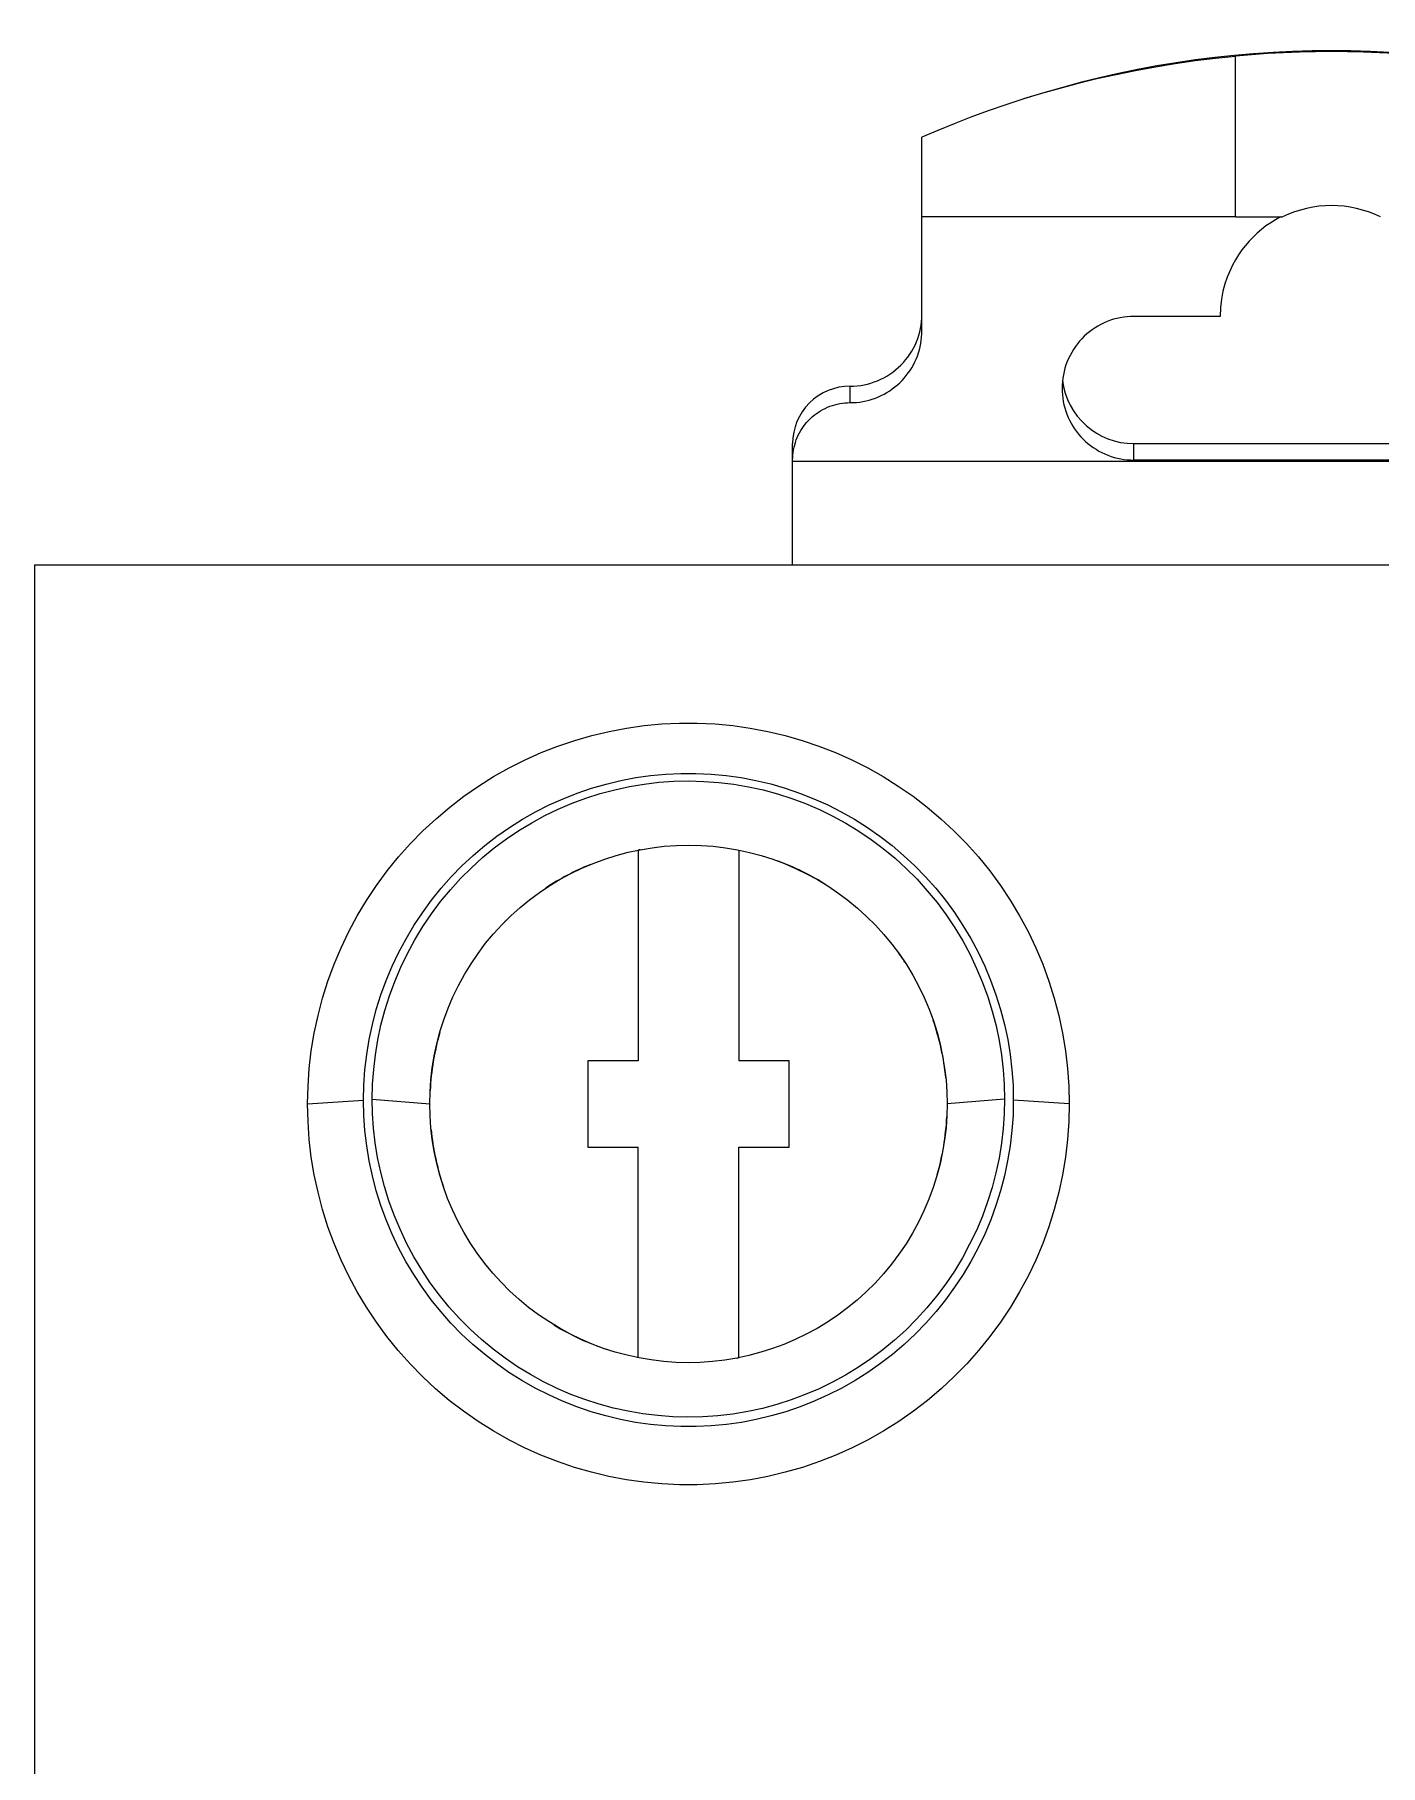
# Model space of a CAD drawing. Header units: millimetres. Extents: x 2268 to 4339, y 1619 to 2163.
# Drawn here: x 3959.8 to 3977.74, y 1850.51 to 1873.58 of the extents above; entities that cross this region are included whole.
import ezdxf

# ---------------------------------------------------------------- set-up
doc = ezdxf.new("R2010")
doc.units = ezdxf.units.MM

msp = doc.modelspace()

# ---------------------------------------------------------------- linework, layer by layer
for p, q in [((3976.232, 1873.324), (3975.807, 1873.29)), ((3976.658, 1873.344), (3976.232, 1873.324)), ((3977.085, 1873.351), (3976.658, 1873.344)), ((3977.512, 1873.344), (3977.085, 1873.351)), ((3977.938, 1873.324), (3977.512, 1873.344)), ((3974.474, 1873.095), (3974.215, 1873.042)), ((3974.737, 1873.144), (3974.474, 1873.095)), ((3975.002, 1873.187), (3974.737, 1873.144)), ((3975.269, 1873.225), (3975.002, 1873.187)), ((3975.537, 1873.258), (3975.269, 1873.225)), ((3975.807, 1873.286), (3975.537, 1873.258)), ((3975.807, 1873.291), (3975.807, 1873.286)), ((3975.807, 1871.147), (3975.807, 1873.286)), ((3973.462, 1872.859), (3973.221, 1872.791)), ((3973.708, 1872.924), (3973.462, 1872.859)), ((3973.959, 1872.985), (3973.708, 1872.924)), ((3974.215, 1873.042), (3973.959, 1872.985)), ((3972.744, 1872.64), (3972.507, 1872.559)), ((3972.986, 1872.719), (3972.744, 1872.64)), ((3973.221, 1872.791), (3972.986, 1872.719)), ((3972.054, 1872.387), (3971.836, 1872.299)), ((3972.277, 1872.474), (3972.054, 1872.387)), ((3972.507, 1872.559), (3972.277, 1872.474)), ((3971.836, 1872.299), (3971.626, 1872.208)), ((3971.626, 1871.147), (3971.626, 1872.208)), ((3971.626, 1869.63), (3971.626, 1871.147)), ((3971.816, 1871.147), (3971.626, 1871.147)), ((3972.009, 1871.147), (3971.816, 1871.147)), ((3972.206, 1871.147), (3972.009, 1871.147)), ((3972.407, 1871.147), (3972.206, 1871.147)), ((3972.611, 1871.147), (3972.407, 1871.147)), ((3972.819, 1871.147), (3972.611, 1871.147)), ((3973.029, 1871.147), (3972.819, 1871.147)), ((3973.243, 1871.147), (3973.029, 1871.147)), ((3973.46, 1871.147), (3973.243, 1871.147)), ((3973.68, 1871.147), (3973.46, 1871.147)), ((3973.903, 1871.147), (3973.68, 1871.147)), ((3974.129, 1871.147), (3973.903, 1871.147)), ((3974.359, 1871.147), (3974.129, 1871.147)), ((3974.591, 1871.147), (3974.359, 1871.147)), ((3974.827, 1871.147), (3974.591, 1871.147)), ((3975.067, 1871.147), (3974.827, 1871.147)), ((3975.31, 1871.147), (3975.067, 1871.147)), ((3975.557, 1871.147), (3975.31, 1871.147)), ((3975.807, 1871.147), (3975.557, 1871.147)), ((3975.807, 1871.147), (3976.433, 1871.147)), ((3976.212, 1871.027), (3976.152, 1870.981)), ((3976.275, 1871.07), (3976.212, 1871.027)), ((3976.339, 1871.11), (3976.275, 1871.07)), ((3976.406, 1871.147), (3976.339, 1871.11)), ((3975.987, 1870.825), (3975.938, 1870.767)), ((3976.039, 1870.879), (3975.987, 1870.825)), ((3976.094, 1870.931), (3976.039, 1870.879)), ((3976.152, 1870.981), (3976.094, 1870.931)), ((3975.804, 1870.575), (3975.764, 1870.502)), ((3975.846, 1870.643), (3975.804, 1870.575)), ((3975.891, 1870.707), (3975.846, 1870.643)), ((3975.938, 1870.767), (3975.891, 1870.707)), ((3975.694, 1870.342), (3975.664, 1870.253)), ((3975.728, 1870.425), (3975.694, 1870.342)), ((3975.764, 1870.502), (3975.728, 1870.425)), ((3975.638, 1870.156), (3975.618, 1870.052)), ((3975.664, 1870.253), (3975.638, 1870.156)), ((3975.605, 1869.941), (3975.601, 1869.822)), ((3975.618, 1870.052), (3975.605, 1869.941)), ((3971.625, 1869.587), (3971.626, 1869.63)), ((3973.896, 1869.644), (3973.859, 1869.616)), ((3973.933, 1869.669), (3973.896, 1869.644)), ((3973.972, 1869.693), (3973.933, 1869.669)), ((3974.012, 1869.715), (3973.972, 1869.693)), ((3974.053, 1869.735), (3974.012, 1869.715)), ((3974.095, 1869.753), (3974.053, 1869.735)), ((3974.138, 1869.769), (3974.095, 1869.753)), ((3974.181, 1869.783), (3974.138, 1869.769)), ((3974.225, 1869.795), (3974.181, 1869.783)), ((3974.27, 1869.804), (3974.225, 1869.795)), ((3974.315, 1869.812), (3974.27, 1869.804)), ((3974.36, 1869.817), (3974.315, 1869.812)), ((3974.406, 1869.821), (3974.36, 1869.817)), ((3974.451, 1869.822), (3974.406, 1869.821)), ((3975.601, 1869.822), (3974.451, 1869.822)), ((3971.592, 1869.375), (3971.602, 1869.417)), ((3971.602, 1869.417), (3971.611, 1869.459)), ((3971.611, 1869.459), (3971.617, 1869.501)), ((3971.617, 1869.501), (3971.622, 1869.544)), ((3971.622, 1869.544), (3971.625, 1869.587)), ((3973.671, 1869.419), (3973.646, 1869.381)), ((3973.698, 1869.455), (3973.671, 1869.419)), ((3973.728, 1869.491), (3973.698, 1869.455)), ((3973.758, 1869.524), (3973.728, 1869.491)), ((3973.79, 1869.557), (3973.758, 1869.524)), ((3973.824, 1869.587), (3973.79, 1869.557)), ((3973.859, 1869.616), (3973.824, 1869.587)), ((3971.491, 1869.138), (3971.512, 1869.176)), ((3971.512, 1869.176), (3971.531, 1869.214)), ((3971.531, 1869.214), (3971.549, 1869.253)), ((3971.549, 1869.253), (3971.565, 1869.293)), ((3971.565, 1869.293), (3971.579, 1869.334)), ((3971.579, 1869.334), (3971.592, 1869.375)), ((3973.546, 1869.177), (3973.532, 1869.133)), ((3973.562, 1869.219), (3973.546, 1869.177)), ((3973.58, 1869.261), (3973.562, 1869.219)), ((3973.6, 1869.302), (3973.58, 1869.261)), ((3973.622, 1869.342), (3973.6, 1869.302)), ((3973.646, 1869.381), (3973.622, 1869.342)), ((3971.299, 1868.908), (3971.33, 1868.937)), ((3971.33, 1868.937), (3971.361, 1868.968)), ((3971.361, 1868.968), (3971.39, 1868.999)), ((3971.39, 1868.999), (3971.417, 1869.032)), ((3971.417, 1869.032), (3971.443, 1869.067)), ((3971.443, 1869.067), (3971.468, 1869.102)), ((3971.468, 1869.102), (3971.491, 1869.138)), ((3973.498, 1868.954), (3973.495, 1868.908)), ((3973.503, 1868.999), (3973.498, 1868.954)), ((3973.511, 1869.044), (3973.503, 1868.999)), ((3973.521, 1869.089), (3973.511, 1869.044)), ((3973.532, 1869.133), (3973.521, 1869.089)), ((3970.668, 1868.672), (3970.668, 1868.891)), ((3970.839, 1868.687), (3970.882, 1868.696)), ((3970.882, 1868.696), (3970.923, 1868.706)), ((3970.923, 1868.706), (3970.964, 1868.718)), ((3970.964, 1868.718), (3971.005, 1868.733)), ((3971.005, 1868.733), (3971.045, 1868.749)), ((3971.045, 1868.749), (3971.084, 1868.766)), ((3971.084, 1868.766), (3971.122, 1868.786)), ((3971.122, 1868.786), (3971.16, 1868.807)), ((3971.16, 1868.807), (3971.196, 1868.83)), ((3971.196, 1868.83), (3971.231, 1868.855)), ((3971.231, 1868.855), (3971.266, 1868.881)), ((3971.266, 1868.881), (3971.299, 1868.908)), ((3973.495, 1868.908), (3973.494, 1868.863)), ((3973.494, 1868.863), (3973.495, 1868.819)), ((3973.495, 1868.819), (3973.498, 1868.775)), ((3973.498, 1868.775), (3973.503, 1868.731)), ((3973.503, 1868.731), (3973.51, 1868.687)), ((3970.139, 1868.459), (3970.164, 1868.483)), ((3970.164, 1868.483), (3970.191, 1868.505)), ((3970.191, 1868.505), (3970.218, 1868.525)), ((3970.218, 1868.525), (3970.246, 1868.545)), ((3970.246, 1868.545), (3970.275, 1868.563)), ((3970.275, 1868.563), (3970.305, 1868.58)), ((3970.305, 1868.58), (3970.336, 1868.596)), ((3970.336, 1868.596), (3970.367, 1868.61)), ((3970.367, 1868.61), (3970.399, 1868.623)), ((3970.399, 1868.623), (3970.432, 1868.634)), ((3970.432, 1868.634), (3970.465, 1868.644)), ((3970.465, 1868.644), (3970.498, 1868.652)), ((3970.498, 1868.652), (3970.532, 1868.659)), ((3970.532, 1868.659), (3970.566, 1868.665)), ((3970.566, 1868.665), (3970.6, 1868.669)), ((3970.6, 1868.669), (3970.634, 1868.671)), ((3970.634, 1868.671), (3970.668, 1868.672)), ((3970.668, 1868.672), (3970.711, 1868.673)), ((3970.711, 1868.673), (3970.754, 1868.675)), ((3970.754, 1868.675), (3970.797, 1868.68)), ((3970.797, 1868.68), (3970.839, 1868.687)), ((3973.51, 1868.687), (3973.519, 1868.644)), ((3973.519, 1868.644), (3973.53, 1868.601)), ((3973.53, 1868.601), (3973.543, 1868.559)), ((3973.543, 1868.559), (3973.558, 1868.517)), ((3973.558, 1868.517), (3973.575, 1868.476)), ((3973.575, 1868.476), (3973.594, 1868.437)), ((3969.964, 1868.207), (3969.978, 1868.238)), ((3969.978, 1868.238), (3969.994, 1868.269)), ((3969.994, 1868.269), (3970.011, 1868.299)), ((3970.011, 1868.299), (3970.029, 1868.328)), ((3970.029, 1868.328), (3970.049, 1868.356)), ((3970.049, 1868.356), (3970.069, 1868.383)), ((3970.069, 1868.383), (3970.091, 1868.41)), ((3970.091, 1868.41), (3970.115, 1868.435)), ((3970.115, 1868.435), (3970.139, 1868.459)), ((3973.594, 1868.437), (3973.615, 1868.398)), ((3973.615, 1868.398), (3973.637, 1868.359)), ((3973.637, 1868.359), (3973.661, 1868.322)), ((3973.661, 1868.322), (3973.687, 1868.286)), ((3973.687, 1868.286), (3973.715, 1868.252)), ((3973.715, 1868.252), (3973.744, 1868.218)), ((3969.902, 1867.907), (3969.902, 1868.127)), ((3969.905, 1867.975), (3969.909, 1868.009)), ((3969.909, 1868.009), (3969.915, 1868.043)), ((3969.915, 1868.043), (3969.921, 1868.077)), ((3969.921, 1868.077), (3969.93, 1868.11)), ((3969.93, 1868.11), (3969.94, 1868.143)), ((3969.94, 1868.143), (3969.951, 1868.175)), ((3969.951, 1868.175), (3969.964, 1868.207)), ((3973.744, 1868.218), (3973.774, 1868.186)), ((3973.774, 1868.186), (3973.806, 1868.156)), ((3973.806, 1868.156), (3973.839, 1868.127)), ((3973.839, 1868.127), (3973.874, 1868.1)), ((3973.874, 1868.1), (3973.91, 1868.074)), ((3973.91, 1868.074), (3973.947, 1868.05)), ((3973.947, 1868.05), (3973.985, 1868.027)), ((3973.985, 1868.027), (3974.025, 1868.007)), ((3974.025, 1868.007), (3974.065, 1867.988)), ((3974.451, 1867.907), (3974.451, 1868.127)), ((3974.451, 1868.127), (3979.719, 1868.127)), ((3969.902, 1867.907), (3969.903, 1867.941)), ((3969.902, 1867.891), (3969.902, 1867.907)), ((3969.902, 1867.891), (3984.268, 1867.891)), ((3969.902, 1866.511), (3969.902, 1867.891)), ((3969.903, 1867.941), (3969.905, 1867.975)), ((3974.065, 1867.988), (3974.105, 1867.971)), ((3974.105, 1867.971), (3974.147, 1867.956)), ((3974.147, 1867.956), (3974.189, 1867.943)), ((3974.189, 1867.943), (3974.232, 1867.932)), ((3974.232, 1867.932), (3974.275, 1867.923)), ((3974.275, 1867.923), (3974.319, 1867.916)), ((3974.319, 1867.916), (3974.363, 1867.911)), ((3974.363, 1867.911), (3974.407, 1867.908)), ((3974.407, 1867.908), (3974.451, 1867.907)), ((3979.719, 1867.907), (3974.451, 1867.907)), ((3959.798, 1866.511), (3959.798, 1848.41)), ((3959.798, 1866.511), (4028.466, 1866.511)), ((3967.456, 1864.292), (3967.689, 1864.336)), ((3967.689, 1864.336), (3967.923, 1864.369)), ((3967.923, 1864.369), (3968.159, 1864.391)), ((3968.159, 1864.391), (3968.395, 1864.402)), ((3968.395, 1864.402), (3968.632, 1864.402)), ((3968.632, 1864.402), (3968.868, 1864.391)), ((3968.868, 1864.391), (3969.104, 1864.369)), ((3969.104, 1864.369), (3969.338, 1864.336)), ((3969.338, 1864.336), (3969.571, 1864.292)), ((3966.552, 1864.01), (3966.773, 1864.096)), ((3966.773, 1864.096), (3966.998, 1864.172)), ((3966.998, 1864.172), (3967.226, 1864.238)), ((3967.226, 1864.238), (3967.456, 1864.292)), ((3969.571, 1864.292), (3969.801, 1864.238)), ((3969.801, 1864.238), (3970.029, 1864.172)), ((3970.029, 1864.172), (3970.253, 1864.096)), ((3970.253, 1864.096), (3970.474, 1864.01)), ((3966.124, 1863.806), (3966.336, 1863.913)), ((3966.336, 1863.913), (3966.552, 1864.01)), ((3970.474, 1864.01), (3970.691, 1863.913)), ((3970.691, 1863.913), (3970.903, 1863.806)), ((3965.715, 1863.563), (3965.917, 1863.689)), ((3965.917, 1863.689), (3966.124, 1863.806)), ((3967.416, 1863.59), (3967.612, 1863.637)), ((3967.612, 1863.637), (3967.811, 1863.675)), ((3967.811, 1863.675), (3968.01, 1863.703)), ((3968.01, 1863.703), (3968.211, 1863.722)), ((3968.121, 1863.613), (3968.32, 1863.627)), ((3968.211, 1863.722), (3968.413, 1863.732)), ((3968.32, 1863.627), (3968.52, 1863.631)), ((3968.413, 1863.732), (3968.614, 1863.732)), ((3968.52, 1863.631), (3968.72, 1863.626)), ((3968.614, 1863.732), (3968.816, 1863.722)), ((3968.72, 1863.626), (3968.919, 1863.612)), ((3968.816, 1863.722), (3969.016, 1863.703)), ((3969.016, 1863.703), (3969.216, 1863.675)), ((3969.216, 1863.675), (3969.414, 1863.637)), ((3969.414, 1863.637), (3969.611, 1863.591)), ((3970.903, 1863.806), (3971.11, 1863.689)), ((3971.11, 1863.689), (3971.311, 1863.563)), ((3965.331, 1863.282), (3965.52, 1863.427)), ((3965.52, 1863.427), (3965.715, 1863.563)), ((3966.657, 1863.312), (3966.842, 1863.395)), ((3966.842, 1863.395), (3967.03, 1863.469)), ((3966.962, 1863.334), (3967.148, 1863.403)), ((3967.03, 1863.469), (3967.222, 1863.534)), ((3967.148, 1863.403), (3967.338, 1863.463)), ((3967.222, 1863.534), (3967.416, 1863.59)), ((3967.338, 1863.463), (3967.531, 1863.515)), ((3967.531, 1863.515), (3967.726, 1863.557)), ((3967.726, 1863.557), (3967.923, 1863.59)), ((3967.923, 1863.59), (3968.121, 1863.613)), ((3968.919, 1863.612), (3969.117, 1863.588)), ((3969.117, 1863.588), (3969.314, 1863.554)), ((3969.314, 1863.554), (3969.508, 1863.512)), ((3969.508, 1863.512), (3969.7, 1863.46)), ((3969.611, 1863.591), (3969.805, 1863.534)), ((3969.7, 1863.46), (3969.89, 1863.399)), ((3969.805, 1863.534), (3969.996, 1863.469)), ((3969.89, 1863.399), (3970.076, 1863.329)), ((3969.996, 1863.469), (3970.185, 1863.395)), ((3970.185, 1863.395), (3970.37, 1863.312)), ((3971.311, 1863.563), (3971.507, 1863.427)), ((3971.507, 1863.427), (3971.696, 1863.282)), ((3965.149, 1863.128), (3965.331, 1863.282)), ((3966.3, 1863.12), (3966.476, 1863.22)), ((3966.424, 1863.074), (3966.599, 1863.169)), ((3966.476, 1863.22), (3966.657, 1863.312)), ((3966.599, 1863.169), (3966.779, 1863.256)), ((3966.779, 1863.256), (3966.962, 1863.334)), ((3970.076, 1863.329), (3970.259, 1863.251)), ((3970.259, 1863.251), (3970.438, 1863.164)), ((3970.37, 1863.312), (3970.55, 1863.221)), ((3970.438, 1863.164), (3970.613, 1863.068)), ((3970.55, 1863.221), (3970.727, 1863.12)), ((3971.696, 1863.282), (3971.878, 1863.128)), ((3964.807, 1862.796), (3964.974, 1862.966)), ((3964.974, 1862.966), (3965.149, 1863.128)), ((3965.961, 1862.895), (3966.128, 1863.012)), ((3966.087, 1862.858), (3966.253, 1862.97)), ((3966.128, 1863.012), (3966.3, 1863.12)), ((3966.253, 1862.97), (3966.424, 1863.074)), ((3970.613, 1863.068), (3970.784, 1862.963)), ((3970.727, 1863.12), (3970.899, 1863.012)), ((3970.784, 1862.963), (3970.95, 1862.851)), ((3970.899, 1863.012), (3971.066, 1862.896)), ((3971.878, 1863.128), (3972.053, 1862.966)), ((3972.053, 1862.966), (3972.22, 1862.796)), ((3964.648, 1862.618), (3964.807, 1862.796)), ((3965.644, 1862.639), (3965.8, 1862.771)), ((3965.77, 1862.61), (3965.926, 1862.738)), ((3965.8, 1862.771), (3965.961, 1862.895)), ((3965.926, 1862.738), (3966.087, 1862.858)), ((3967.71, 1862.681), (3967.869, 1862.715)), ((3967.843, 1862.71), (3967.843, 1859.903)), ((3967.869, 1862.715), (3968.03, 1862.742)), ((3968.03, 1862.742), (3968.192, 1862.761)), ((3968.192, 1862.761), (3968.356, 1862.772)), ((3968.356, 1862.772), (3968.519, 1862.776)), ((3968.519, 1862.776), (3968.682, 1862.771)), ((3968.682, 1862.771), (3968.845, 1862.76)), ((3968.845, 1862.76), (3969.007, 1862.74)), ((3969.007, 1862.74), (3969.168, 1862.713)), ((3969.168, 1862.713), (3969.327, 1862.678)), ((3969.184, 1862.71), (3969.184, 1859.903)), ((3970.95, 1862.851), (3971.111, 1862.73)), ((3971.066, 1862.896), (3971.227, 1862.771)), ((3971.111, 1862.73), (3971.267, 1862.601)), ((3971.227, 1862.771), (3971.382, 1862.639)), ((3972.22, 1862.796), (3972.379, 1862.618)), ((3964.497, 1862.432), (3964.648, 1862.618)), ((3965.353, 1862.354), (3965.495, 1862.5)), ((3965.477, 1862.331), (3965.62, 1862.475)), ((3965.495, 1862.5), (3965.644, 1862.639)), ((3965.62, 1862.475), (3965.77, 1862.61)), ((3966.947, 1862.399), (3967.094, 1862.47)), ((3967.094, 1862.47), (3967.244, 1862.533)), ((3967.244, 1862.533), (3967.397, 1862.59)), ((3967.397, 1862.59), (3967.552, 1862.639)), ((3967.552, 1862.639), (3967.71, 1862.681)), ((3969.327, 1862.678), (3969.485, 1862.636)), ((3969.485, 1862.636), (3969.64, 1862.587)), ((3969.64, 1862.587), (3969.792, 1862.53)), ((3969.792, 1862.53), (3969.942, 1862.466)), ((3971.267, 1862.601), (3971.417, 1862.465)), ((3971.382, 1862.639), (3971.532, 1862.5)), ((3971.532, 1862.5), (3971.674, 1862.354)), ((3972.379, 1862.618), (3972.529, 1862.432)), ((3964.223, 1862.04), (3964.356, 1862.239)), ((3964.356, 1862.239), (3964.497, 1862.432)), ((3965.217, 1862.201), (3965.353, 1862.354)), ((3965.34, 1862.181), (3965.477, 1862.331)), ((3966.528, 1862.147), (3966.664, 1862.238)), ((3966.664, 1862.238), (3966.804, 1862.322)), ((3966.804, 1862.322), (3966.947, 1862.399)), ((3969.942, 1862.466), (3970.088, 1862.395)), ((3970.088, 1862.395), (3970.232, 1862.317)), ((3970.232, 1862.317), (3970.371, 1862.232)), ((3971.417, 1862.465), (3971.561, 1862.321)), ((3971.561, 1862.321), (3971.697, 1862.169)), ((3971.674, 1862.354), (3971.81, 1862.201)), ((3972.529, 1862.432), (3972.671, 1862.24)), ((3972.671, 1862.24), (3972.804, 1862.041)), ((3964.1, 1861.835), (3964.223, 1862.04)), ((3964.967, 1861.876), (3965.088, 1862.042)), ((3965.087, 1861.86), (3965.21, 1862.024)), ((3965.088, 1862.042), (3965.217, 1862.201)), ((3965.21, 1862.024), (3965.34, 1862.181)), ((3966.269, 1861.945), (3966.396, 1862.049)), ((3966.396, 1862.049), (3966.528, 1862.147)), ((3970.371, 1862.232), (3970.507, 1862.141)), ((3970.507, 1862.141), (3970.639, 1862.042)), ((3970.639, 1862.042), (3970.766, 1861.938)), ((3971.697, 1862.169), (3971.827, 1862.011)), ((3971.81, 1862.201), (3971.939, 1862.042)), ((3971.827, 1862.011), (3971.95, 1861.846)), ((3971.939, 1862.042), (3972.06, 1861.877)), ((3972.804, 1862.041), (3972.927, 1861.836)), ((3963.987, 1861.625), (3964.1, 1861.835)), ((3964.854, 1861.706), (3964.967, 1861.876)), ((3964.972, 1861.69), (3965.087, 1861.86)), ((3966.029, 1861.718), (3966.146, 1861.835)), ((3966.146, 1861.835), (3966.269, 1861.945)), ((3970.766, 1861.938), (3970.889, 1861.827)), ((3970.889, 1861.827), (3971.007, 1861.709)), ((3971.95, 1861.846), (3972.064, 1861.676)), ((3972.06, 1861.877), (3972.173, 1861.706)), ((3972.927, 1861.836), (3973.04, 1861.625)), ((3963.884, 1861.409), (3963.987, 1861.625)), ((3964.749, 1861.529), (3964.854, 1861.706)), ((3964.865, 1861.514), (3964.972, 1861.69)), ((3965.81, 1861.468), (3965.917, 1861.596)), ((3965.917, 1861.596), (3966.029, 1861.718)), ((3971.007, 1861.709), (3971.119, 1861.586)), ((3971.119, 1861.586), (3971.225, 1861.458)), ((3972.064, 1861.676), (3972.17, 1861.5)), ((3972.173, 1861.706), (3972.278, 1861.53)), ((3973.04, 1861.625), (3973.143, 1861.409)), ((3963.791, 1861.188), (3963.884, 1861.409)), ((3964.564, 1861.163), (3964.652, 1861.349)), ((3964.652, 1861.349), (3964.749, 1861.529)), ((3964.678, 1861.148), (3964.767, 1861.333)), ((3964.767, 1861.333), (3964.865, 1861.514)), ((3965.616, 1861.196), (3965.71, 1861.334)), ((3965.71, 1861.334), (3965.81, 1861.468)), ((3971.225, 1861.458), (3971.325, 1861.324)), ((3971.325, 1861.324), (3971.418, 1861.185)), ((3972.17, 1861.5), (3972.267, 1861.319)), ((3972.267, 1861.319), (3972.355, 1861.134)), ((3972.278, 1861.53), (3972.375, 1861.349)), ((3972.375, 1861.349), (3972.463, 1861.164)), ((3973.143, 1861.409), (3973.236, 1861.189)), ((3963.709, 1860.964), (3963.791, 1861.188)), ((3964.485, 1860.974), (3964.564, 1861.163)), ((3964.598, 1860.959), (3964.678, 1861.148)), ((3965.529, 1861.053), (3965.616, 1861.196)), ((3971.418, 1861.185), (3971.505, 1861.042)), ((3972.355, 1861.134), (3972.434, 1860.946)), ((3972.463, 1861.164), (3972.542, 1860.975)), ((3973.236, 1861.189), (3973.318, 1860.964)), ((3963.637, 1860.736), (3963.709, 1860.964)), ((3964.414, 1860.782), (3964.485, 1860.974)), ((3964.528, 1860.767), (3964.598, 1860.959)), ((3965.375, 1860.756), (3965.448, 1860.906)), ((3965.448, 1860.906), (3965.529, 1861.053)), ((3971.505, 1861.042), (3971.585, 1860.894)), ((3971.585, 1860.894), (3971.657, 1860.744)), ((3972.434, 1860.946), (3972.504, 1860.755)), ((3972.542, 1860.975), (3972.613, 1860.782)), ((3973.318, 1860.964), (3973.39, 1860.736)), ((3963.576, 1860.504), (3963.637, 1860.736)), ((3964.353, 1860.586), (3964.414, 1860.782)), ((3964.466, 1860.573), (3964.528, 1860.767)), ((3965.31, 1860.602), (3965.375, 1860.756)), ((3971.657, 1860.744), (3971.721, 1860.591)), ((3972.504, 1860.755), (3972.564, 1860.563)), ((3972.613, 1860.782), (3972.674, 1860.586)), ((3973.39, 1860.736), (3973.451, 1860.504)), ((3963.526, 1860.271), (3963.576, 1860.504)), ((3964.301, 1860.387), (3964.353, 1860.586)), ((3964.415, 1860.378), (3964.466, 1860.573)), ((3965.202, 1860.288), (3965.252, 1860.446)), ((3965.252, 1860.446), (3965.31, 1860.602)), ((3971.721, 1860.591), (3971.778, 1860.436)), ((3971.778, 1860.436), (3971.827, 1860.28)), ((3972.564, 1860.563), (3972.614, 1860.369)), ((3972.674, 1860.586), (3972.726, 1860.387)), ((3973.451, 1860.504), (3973.501, 1860.271)), ((3963.487, 1860.035), (3963.526, 1860.271)), ((3964.225, 1859.985), (3964.258, 1860.186)), ((3964.258, 1860.186), (3964.301, 1860.387)), ((3964.341, 1859.984), (3964.373, 1860.181)), ((3964.373, 1860.181), (3964.415, 1860.378)), ((3965.16, 1860.129), (3965.202, 1860.288)), ((3971.827, 1860.28), (3971.869, 1860.122)), ((3972.614, 1860.369), (3972.655, 1860.175)), ((3972.655, 1860.175), (3972.687, 1859.98)), ((3972.726, 1860.387), (3972.769, 1860.187)), ((3972.769, 1860.187), (3972.802, 1859.985)), ((3973.501, 1860.271), (3973.54, 1860.035)), ((3963.459, 1859.799), (3963.487, 1860.035)), ((3964.202, 1859.782), (3964.225, 1859.985)), ((3964.318, 1859.786), (3964.341, 1859.984)), ((3965.099, 1859.809), (3965.126, 1859.969)), ((3965.126, 1859.969), (3965.16, 1860.129)), ((3971.869, 1860.122), (3971.902, 1859.964)), ((3971.902, 1859.964), (3971.928, 1859.805)), ((3972.687, 1859.98), (3972.709, 1859.784)), ((3972.802, 1859.985), (3972.826, 1859.782)), ((3973.54, 1860.035), (3973.568, 1859.799)), ((3963.443, 1859.563), (3963.459, 1859.799)), ((3964.187, 1859.579), (3964.202, 1859.782)), ((3964.304, 1859.589), (3964.318, 1859.786)), ((3965.081, 1859.648), (3965.099, 1859.809)), ((3967.173, 1859.903), (3967.173, 1858.753)), ((3967.843, 1859.903), (3967.173, 1859.903)), ((3969.854, 1859.903), (3969.184, 1859.903)), ((3969.854, 1858.753), (3969.854, 1859.903)), ((3971.928, 1859.805), (3971.947, 1859.646)), ((3972.709, 1859.784), (3972.723, 1859.588)), ((3972.826, 1859.782), (3972.84, 1859.579)), ((3973.568, 1859.799), (3973.584, 1859.563)), ((3963.438, 1859.328), (3963.443, 1859.563)), ((3964.183, 1859.378), (3964.187, 1859.579)), ((3964.3, 1859.393), (3964.304, 1859.589)), ((3965.066, 1859.328), (3965.069, 1859.488)), ((3965.069, 1859.488), (3965.081, 1859.648)), ((3971.947, 1859.646), (3971.958, 1859.487)), ((3971.958, 1859.487), (3971.961, 1859.328)), ((3972.723, 1859.588), (3972.727, 1859.393)), ((3972.84, 1859.579), (3972.844, 1859.378)), ((3973.584, 1859.563), (3973.589, 1859.328)), ((3963.438, 1859.328), (3964.183, 1859.378)), ((3963.443, 1859.092), (3963.438, 1859.328)), ((3964.188, 1859.175), (3964.183, 1859.378)), ((3964.304, 1859.198), (3964.3, 1859.393)), ((3964.3, 1859.393), (3965.066, 1859.328)), ((3965.069, 1859.169), (3965.066, 1859.328)), ((3971.961, 1859.328), (3971.958, 1859.169)), ((3972.727, 1859.393), (3971.961, 1859.328)), ((3972.727, 1859.393), (3972.723, 1859.197)), ((3972.844, 1859.378), (3972.84, 1859.175)), ((3973.589, 1859.328), (3972.844, 1859.378)), ((3973.589, 1859.328), (3973.584, 1859.092)), ((3963.46, 1858.855), (3963.443, 1859.092)), ((3964.202, 1858.972), (3964.188, 1859.175)), ((3964.317, 1859.003), (3964.304, 1859.198)), ((3965.08, 1859.011), (3965.069, 1859.169)), ((3965.099, 1858.852), (3965.08, 1859.011)), ((3971.947, 1859.009), (3971.928, 1858.849)), ((3971.958, 1859.169), (3971.947, 1859.009)), ((3972.723, 1859.197), (3972.709, 1859)), ((3972.84, 1859.175), (3972.825, 1858.972)), ((3973.584, 1859.092), (3973.568, 1858.855)), ((3963.487, 1858.619), (3963.46, 1858.855)), ((3964.225, 1858.77), (3964.202, 1858.972)), ((3964.34, 1858.808), (3964.317, 1859.003)), ((3964.371, 1858.613), (3964.34, 1858.808)), ((3965.124, 1858.694), (3965.099, 1858.852)), ((3971.928, 1858.849), (3971.902, 1858.689)), ((3972.687, 1858.803), (3972.654, 1858.607)), ((3972.709, 1859), (3972.687, 1858.803)), ((3972.825, 1858.972), (3972.802, 1858.769)), ((3973.568, 1858.855), (3973.54, 1858.619)), ((3963.526, 1858.384), (3963.487, 1858.619)), ((3964.259, 1858.568), (3964.225, 1858.77)), ((3964.301, 1858.368), (3964.259, 1858.568)), ((3964.412, 1858.42), (3964.371, 1858.613)), ((3965.158, 1858.536), (3965.124, 1858.694)), ((3967.173, 1858.753), (3967.843, 1858.753)), ((3967.843, 1855.946), (3967.843, 1858.753)), ((3969.184, 1855.946), (3969.184, 1858.753)), ((3969.184, 1858.753), (3969.854, 1858.753)), ((3971.902, 1858.689), (3971.868, 1858.529)), ((3972.654, 1858.607), (3972.613, 1858.411)), ((3972.768, 1858.568), (3972.726, 1858.368)), ((3972.802, 1858.769), (3972.768, 1858.568)), ((3973.54, 1858.619), (3973.501, 1858.384)), ((3963.576, 1858.151), (3963.526, 1858.384)), ((3964.353, 1858.17), (3964.301, 1858.368)), ((3964.462, 1858.227), (3964.412, 1858.42)), ((3965.199, 1858.38), (3965.158, 1858.536)), ((3965.247, 1858.224), (3965.199, 1858.38)), ((3971.826, 1858.37), (3971.776, 1858.213)), ((3971.868, 1858.529), (3971.826, 1858.37)), ((3972.613, 1858.411), (3972.562, 1858.215)), ((3972.726, 1858.368), (3972.674, 1858.17)), ((3973.501, 1858.384), (3973.451, 1858.15)), ((3963.637, 1857.92), (3963.576, 1858.151)), ((3964.414, 1857.975), (3964.353, 1858.17)), ((3964.522, 1858.035), (3964.462, 1858.227)), ((3965.304, 1858.069), (3965.247, 1858.224)), ((3971.776, 1858.213), (3971.718, 1858.057)), ((3972.562, 1858.215), (3972.501, 1858.022)), ((3972.674, 1858.17), (3972.613, 1857.974)), ((3973.451, 1858.15), (3973.39, 1857.919)), ((3963.708, 1857.692), (3963.637, 1857.92)), ((3964.484, 1857.783), (3964.414, 1857.975)), ((3964.591, 1857.845), (3964.522, 1858.035)), ((3965.368, 1857.916), (3965.304, 1858.069)), ((3965.44, 1857.766), (3965.368, 1857.916)), ((3971.653, 1857.904), (3971.581, 1857.753)), ((3971.718, 1858.057), (3971.653, 1857.904)), ((3972.501, 1858.022), (3972.431, 1857.83)), ((3972.613, 1857.974), (3972.543, 1857.782)), ((3973.39, 1857.919), (3973.318, 1857.692)), ((3963.791, 1857.468), (3963.708, 1857.692)), ((3964.563, 1857.594), (3964.484, 1857.783)), ((3964.669, 1857.657), (3964.591, 1857.845)), ((3964.757, 1857.472), (3964.669, 1857.657)), ((3965.519, 1857.619), (3965.44, 1857.766)), ((3971.581, 1857.753), (3971.501, 1857.607)), ((3972.351, 1857.642), (3972.262, 1857.457)), ((3972.431, 1857.83), (3972.351, 1857.642)), ((3972.543, 1857.782), (3972.463, 1857.594)), ((3973.318, 1857.692), (3973.236, 1857.467)), ((3963.883, 1857.248), (3963.791, 1857.468)), ((3964.651, 1857.41), (3964.563, 1857.594)), ((3964.747, 1857.23), (3964.651, 1857.41)), ((3964.854, 1857.291), (3964.757, 1857.472)), ((3965.606, 1857.475), (3965.519, 1857.619)), ((3965.699, 1857.337), (3965.606, 1857.475)), ((3971.414, 1857.464), (3971.32, 1857.325)), ((3971.501, 1857.607), (3971.414, 1857.464)), ((3972.262, 1857.457), (3972.165, 1857.276)), ((3972.376, 1857.409), (3972.279, 1857.229)), ((3972.463, 1857.594), (3972.376, 1857.409)), ((3973.236, 1857.467), (3973.143, 1857.247)), ((3963.986, 1857.033), (3963.883, 1857.248)), ((3964.852, 1857.054), (3964.747, 1857.23)), ((3964.96, 1857.115), (3964.854, 1857.291)), ((3965.799, 1857.203), (3965.699, 1857.337)), ((3965.905, 1857.074), (3965.799, 1857.203)), ((3971.22, 1857.192), (3971.114, 1857.064)), ((3971.32, 1857.325), (3971.22, 1857.192)), ((3972.165, 1857.276), (3972.058, 1857.101)), ((3972.279, 1857.229), (3972.175, 1857.054)), ((3973.143, 1857.247), (3973.041, 1857.032)), ((3964.099, 1856.823), (3963.986, 1857.033)), ((3964.965, 1856.884), (3964.852, 1857.054)), ((3965.073, 1856.944), (3964.96, 1857.115)), ((3965.195, 1856.78), (3965.073, 1856.944)), ((3966.016, 1856.951), (3965.905, 1857.074)), ((3966.134, 1856.833), (3966.016, 1856.951)), ((3971.002, 1856.941), (3970.884, 1856.825)), ((3971.114, 1857.064), (3971.002, 1856.941)), ((3972.058, 1857.101), (3971.944, 1856.931)), ((3972.175, 1857.054), (3972.062, 1856.884)), ((3973.041, 1857.032), (3972.928, 1856.822)), ((3964.222, 1856.618), (3964.099, 1856.823)), ((3965.085, 1856.719), (3964.965, 1856.884)), ((3965.213, 1856.561), (3965.085, 1856.719)), ((3965.325, 1856.621), (3965.195, 1856.78)), ((3966.256, 1856.722), (3966.134, 1856.833)), ((3966.383, 1856.617), (3966.256, 1856.722)), ((3970.762, 1856.714), (3970.635, 1856.61)), ((3970.884, 1856.825), (3970.762, 1856.714)), ((3971.821, 1856.767), (3971.692, 1856.609)), ((3971.942, 1856.719), (3971.814, 1856.56)), ((3971.944, 1856.931), (3971.821, 1856.767)), ((3972.062, 1856.884), (3971.942, 1856.719)), ((3972.928, 1856.822), (3972.805, 1856.618)), ((3964.354, 1856.42), (3964.222, 1856.618)), ((3965.348, 1856.408), (3965.213, 1856.561)), ((3965.462, 1856.47), (3965.325, 1856.621)), ((3966.515, 1856.519), (3966.383, 1856.617)), ((3966.651, 1856.427), (3966.515, 1856.519)), ((3970.503, 1856.512), (3970.367, 1856.421)), ((3970.635, 1856.61), (3970.503, 1856.512)), ((3971.692, 1856.609), (3971.555, 1856.458)), ((3971.814, 1856.56), (3971.678, 1856.408)), ((3972.805, 1856.618), (3972.673, 1856.419)), ((3964.495, 1856.227), (3964.354, 1856.42)), ((3965.49, 1856.262), (3965.348, 1856.408)), ((3965.605, 1856.326), (3965.462, 1856.47)), ((3965.639, 1856.123), (3965.49, 1856.262)), ((3965.754, 1856.189), (3965.605, 1856.326)), ((3966.791, 1856.342), (3966.651, 1856.427)), ((3966.934, 1856.263), (3966.791, 1856.342)), ((3967.081, 1856.192), (3966.934, 1856.263)), ((3970.084, 1856.259), (3969.937, 1856.188)), ((3970.228, 1856.336), (3970.084, 1856.259)), ((3970.367, 1856.421), (3970.228, 1856.336)), ((3971.411, 1856.315), (3971.262, 1856.179)), ((3971.536, 1856.262), (3971.388, 1856.123)), ((3971.555, 1856.458), (3971.411, 1856.315)), ((3971.678, 1856.408), (3971.536, 1856.262)), ((3972.673, 1856.419), (3972.532, 1856.227)), ((3964.645, 1856.042), (3964.495, 1856.227)), ((3964.803, 1855.864), (3964.645, 1856.042)), ((3965.794, 1855.992), (3965.639, 1856.123)), ((3965.91, 1856.06), (3965.754, 1856.189)), ((3966.071, 1855.939), (3965.91, 1856.06)), ((3967.23, 1856.128), (3967.081, 1856.192)), ((3967.383, 1856.071), (3967.23, 1856.128)), ((3967.539, 1856.021), (3967.383, 1856.071)), ((3967.696, 1855.978), (3967.539, 1856.021)), ((3969.478, 1856.018), (3969.32, 1855.976)), ((3969.634, 1856.067), (3969.478, 1856.018)), ((3969.787, 1856.124), (3969.634, 1856.067)), ((3969.937, 1856.188), (3969.787, 1856.124)), ((3971.106, 1856.051), (3970.945, 1855.931)), ((3971.262, 1856.179), (3971.106, 1856.051)), ((3971.388, 1856.123), (3971.233, 1855.991)), ((3972.382, 1856.042), (3972.224, 1855.864)), ((3972.532, 1856.227), (3972.382, 1856.042)), ((3964.97, 1855.694), (3964.803, 1855.864)), ((3965.955, 1855.867), (3965.794, 1855.992)), ((3966.121, 1855.751), (3965.955, 1855.867)), ((3966.237, 1855.826), (3966.071, 1855.939)), ((3966.408, 1855.721), (3966.237, 1855.826)), ((3967.856, 1855.943), (3967.696, 1855.978)), ((3968.017, 1855.916), (3967.856, 1855.943)), ((3968.18, 1855.896), (3968.017, 1855.916)), ((3968.344, 1855.884), (3968.18, 1855.896)), ((3968.508, 1855.88), (3968.344, 1855.884)), ((3968.672, 1855.884), (3968.508, 1855.88)), ((3968.836, 1855.895), (3968.672, 1855.884)), ((3968.999, 1855.914), (3968.836, 1855.895)), ((3969.16, 1855.941), (3968.999, 1855.914)), ((3969.32, 1855.976), (3969.16, 1855.941)), ((3970.779, 1855.819), (3970.608, 1855.715)), ((3970.945, 1855.931), (3970.779, 1855.819)), ((3971.072, 1855.867), (3970.905, 1855.751)), ((3971.233, 1855.991), (3971.072, 1855.867)), ((3972.224, 1855.864), (3972.057, 1855.694)), ((3965.144, 1855.532), (3964.97, 1855.694)), ((3966.293, 1855.642), (3966.121, 1855.751)), ((3966.47, 1855.542), (3966.293, 1855.642)), ((3966.583, 1855.625), (3966.408, 1855.721)), ((3966.762, 1855.537), (3966.583, 1855.625)), ((3970.433, 1855.619), (3970.254, 1855.532)), ((3970.608, 1855.715), (3970.433, 1855.619)), ((3970.734, 1855.642), (3970.557, 1855.542)), ((3970.905, 1855.751), (3970.734, 1855.642)), ((3972.057, 1855.694), (3971.883, 1855.531)), ((3965.326, 1855.378), (3965.144, 1855.532)), ((3965.514, 1855.233), (3965.326, 1855.378)), ((3966.651, 1855.45), (3966.47, 1855.542)), ((3966.836, 1855.367), (3966.651, 1855.45)), ((3966.945, 1855.458), (3966.762, 1855.537)), ((3967.024, 1855.292), (3966.836, 1855.367)), ((3967.132, 1855.388), (3966.945, 1855.458)), ((3967.322, 1855.327), (3967.132, 1855.388)), ((3967.515, 1855.275), (3967.322, 1855.327)), ((3969.693, 1855.323), (3969.5, 1855.271)), ((3969.883, 1855.384), (3969.693, 1855.323)), ((3970.07, 1855.454), (3969.883, 1855.384)), ((3970.191, 1855.367), (3970.002, 1855.292)), ((3970.254, 1855.532), (3970.07, 1855.454)), ((3970.376, 1855.45), (3970.191, 1855.367)), ((3970.557, 1855.542), (3970.376, 1855.45)), ((3971.701, 1855.378), (3971.512, 1855.233)), ((3971.883, 1855.531), (3971.701, 1855.378)), ((3965.709, 1855.097), (3965.514, 1855.233)), ((3965.911, 1854.97), (3965.709, 1855.097)), ((3967.216, 1855.227), (3967.024, 1855.292)), ((3967.411, 1855.17), (3967.216, 1855.227)), ((3967.608, 1855.123), (3967.411, 1855.17)), ((3967.71, 1855.232), (3967.515, 1855.275)), ((3967.807, 1855.085), (3967.608, 1855.123)), ((3967.907, 1855.198), (3967.71, 1855.232)), ((3968.106, 1855.174), (3967.907, 1855.198)), ((3968.306, 1855.159), (3968.106, 1855.174)), ((3968.506, 1855.154), (3968.306, 1855.159)), ((3968.707, 1855.158), (3968.506, 1855.154)), ((3968.907, 1855.172), (3968.707, 1855.158)), ((3969.107, 1855.196), (3968.907, 1855.172)), ((3969.304, 1855.229), (3969.107, 1855.196)), ((3969.418, 1855.123), (3969.219, 1855.085)), ((3969.5, 1855.271), (3969.304, 1855.229)), ((3969.616, 1855.17), (3969.418, 1855.123)), ((3969.81, 1855.227), (3969.616, 1855.17)), ((3970.002, 1855.292), (3969.81, 1855.227)), ((3971.317, 1855.097), (3971.116, 1854.97)), ((3971.512, 1855.233), (3971.317, 1855.097)), ((3966.118, 1854.853), (3965.911, 1854.97)), ((3968.008, 1855.057), (3967.807, 1855.085)), ((3968.21, 1855.038), (3968.008, 1855.057)), ((3968.412, 1855.028), (3968.21, 1855.038)), ((3968.615, 1855.028), (3968.412, 1855.028)), ((3968.817, 1855.038), (3968.615, 1855.028)), ((3969.019, 1855.057), (3968.817, 1855.038)), ((3969.219, 1855.085), (3969.019, 1855.057)), ((3971.116, 1854.97), (3970.909, 1854.853)), ((3966.33, 1854.746), (3966.118, 1854.853)), ((3966.547, 1854.649), (3966.33, 1854.746)), ((3966.768, 1854.562), (3966.547, 1854.649)), ((3970.48, 1854.648), (3970.259, 1854.561)), ((3970.697, 1854.746), (3970.48, 1854.648)), ((3970.909, 1854.853), (3970.697, 1854.746)), ((3966.993, 1854.485), (3966.768, 1854.562)), ((3967.221, 1854.419), (3966.993, 1854.485)), ((3967.452, 1854.364), (3967.221, 1854.419)), ((3969.805, 1854.419), (3969.574, 1854.364)), ((3970.034, 1854.485), (3969.805, 1854.419)), ((3970.259, 1854.561), (3970.034, 1854.485)), ((3967.686, 1854.32), (3967.452, 1854.364)), ((3967.921, 1854.287), (3967.686, 1854.32)), ((3968.157, 1854.265), (3967.921, 1854.287)), ((3968.394, 1854.253), (3968.157, 1854.265)), ((3968.632, 1854.253), (3968.394, 1854.253)), ((3968.869, 1854.265), (3968.632, 1854.253)), ((3969.106, 1854.287), (3968.869, 1854.265)), ((3969.341, 1854.32), (3969.106, 1854.287)), ((3969.574, 1854.364), (3969.341, 1854.32))]:
    msp.add_line(p, q)
for start, end in [(100.7439, 101.113), (112.2838, 123.4583), (58.3386, 71.0421), (134.7317, 135.3753), (33.2165, 35.6388), (5.7537, 18.8653), (164.0147, 177.0594), (344.0973, 357.1063), (185.7004, 198.7768), (238.664, 251.739), (280.8405, 281.1544)]:
    msp.add_arc((3968.514, 1859.328), 3.448, start, end)
for centre, major_axis, start_param, end_param in [((3977.085, 1860.021), (13.373, 0), 1.258926, 1.882667), ((3977.085, 1869.817), (1.484, 0), 1.116167, 2.025425), ((3970.668, 1869.847), (-0.958, 0), 1.570796, 3.141593), ((3974.451, 1869.082), (-0.958, 0), 0.11493, 1.570796), ((3970.668, 1868.127), (0.766, 0), 1.570796, 3.141593)]:
    msp.add_ellipse(centre, major_axis=major_axis, ratio=0.997564, start_param=start_param, end_param=end_param)

doc.saveas('drawing.dxf')
